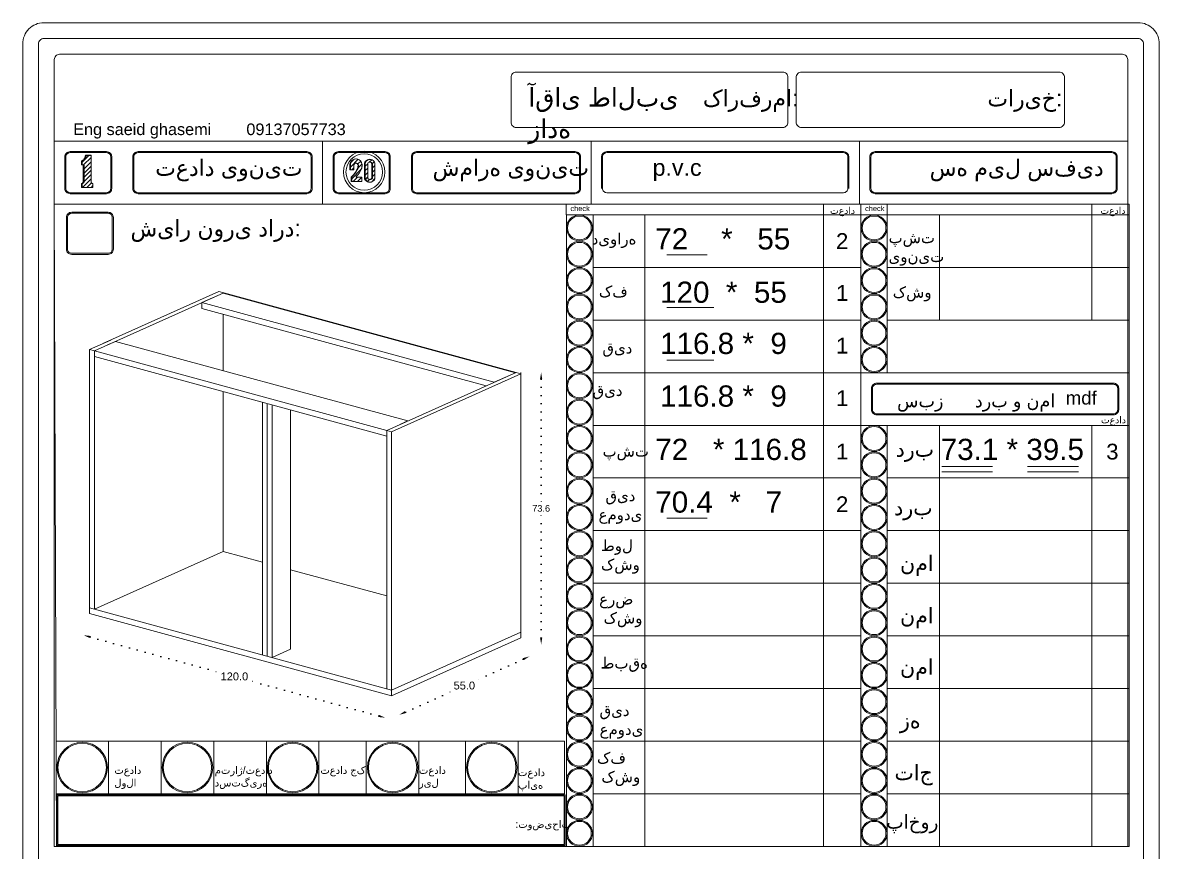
# Model space of a CAD drawing. Header units: inches. Extents: x 104 to 9740, y 936 to 6735.
# Drawn here: x 7447 to 7879, y 4775.8 to 5090.6 of the extents above; entities that cross this region are included whole.
import ezdxf

# ---------------------------------------------------------------- set-up
doc = ezdxf.new("R2010")
doc.units = ezdxf.units.IN
doc.header["$MEASUREMENT"] = 0
doc.linetypes.add('ACAD_ISO07W100', pattern=[3, 0, -3])
doc.styles.get("Standard").update_dxf_attribs({"font": 'arial.ttf'})
doc.dimstyles.new('Copy of Standard', dxfattribs={"dimtxt": 2.5, "dimasz": 2.5, "dimexe": 0.18, "dimexo": 0.0625, "dimgap": 0.09, "dimtad": 0, "dimtih": 1, "dimtoh": 1, "dimdec": 1, "dimzin": 0, "dimdsep": 46, "dimtxsty": 'Standard', "dimcen": 0.09, "dimse1": 1, "dimse2": 1, "dimadec": 0, "dimazin": 0, "dimtfac": 1, "dimtdec": 1, "dimtix": 1, "dimtofl": 0, "dimtmove": 0, "dimatfit": 3, "dimfxl": 1, "dimtolj": 1, "dimtzin": 0, "dimarcsym": 0})
doc.dimstyles.get("Standard").update_dxf_attribs({"dimtxt": 3, "dimasz": 2.5, "dimexe": 0.18, "dimexo": 0.0625, "dimgap": 0.09, "dimtad": 0, "dimtih": 1, "dimtoh": 1, "dimdec": 1, "dimzin": 0, "dimdsep": 46, "dimtxsty": 'Standard', "dimcen": 0.09, "dimse1": 1, "dimse2": 1, "dimadec": 0, "dimazin": 0, "dimtfac": 1, "dimtdec": 1, "dimtix": 1, "dimtofl": 0, "dimtmove": 0, "dimatfit": 0, "dimfxl": 1, "dimtolj": 1, "dimtzin": 0, "dimarcsym": 0})

# ---------------------------------------------------------------- blocks, each defined once
blk = doc.blocks.new('*D822')
at = {"color": 0, "linetype": 'ACAD_ISO07W100', "lineweight": -2, "transparency": 16777216}
for p, q in [((7644.02, 4955.17), (7644.02, 4907.41)), ((7644.02, 4856.91), (7644.02, 4904.67))]:
    blk.add_line(p, q, dxfattribs=at)
at = {"color": 0, "transparency": 16777216}
for points in [[(7643.6, 4955.17), (7644.44, 4955.17), (7644.02, 4957.67)], [(7643.6, 4856.91), (7644.44, 4856.91), (7644.02, 4854.41)]]:
    blk.add_solid(points, dxfattribs=at)
at = {"layer": 'Defpoints', "color": 0, "transparency": 16777216}
for p in [(7636.32, 4957.67), (7644.02, 4957.67), (7637.45, 4854.41)]:
    blk.add_point(p, dxfattribs=at)
at = {"color": 0, "lineweight": 20, "transparency": 16777216, "insert": (7644.02, 4906.04), "char_height": 2.5, "attachment_point": 5}
blk.add_mtext('\\A1;73.6', dxfattribs=at)
blk = doc.blocks.new('*D820')
at = {"color": 0, "linetype": 'ACAD_ISO07W100', "lineweight": -2, "transparency": 16777216}
for p, q in [((7637.23, 4848.79), (7618.44, 4840.36)), ((7592.42, 4828.68), (7611.21, 4837.11))]:
    blk.add_line(p, q, dxfattribs=at)
at = {"color": 0, "transparency": 16777216}
for points in [[(7637.06, 4849.17), (7637.4, 4848.41), (7639.51, 4849.81)], [(7592.25, 4829.06), (7592.59, 4828.3), (7590.14, 4827.66)]]:
    blk.add_solid(points, dxfattribs=at)
at = {"layer": 'Defpoints', "color": 0, "transparency": 16777216}
for p in [(7636.32, 4856.91), (7586.95, 4834.76), (7590.14, 4827.66)]:
    blk.add_point(p, dxfattribs=at)
at = {"color": 0, "lineweight": 20, "transparency": 16777216, "insert": (7614.82, 4838.74), "char_height": 3, "attachment_point": 5}
blk.add_mtext('\\A1;55.0', dxfattribs=at)
blk = doc.blocks.new('*D821')
at = {"color": 0, "linetype": 'ACAD_ISO07W100', "lineweight": -2, "transparency": 16777216}
for p, q in [((7472.55, 4857.21), (7522.42, 4843.58)), ((7582.3, 4827.2), (7532.43, 4840.84))]:
    blk.add_line(p, q, dxfattribs=at)
at = {"color": 0, "transparency": 16777216}
for points in [[(7472.66, 4857.61), (7472.44, 4856.81), (7470.14, 4857.87)], [(7582.41, 4827.61), (7582.19, 4826.8), (7584.71, 4826.54)]]:
    blk.add_solid(points, dxfattribs=at)
at = {"layer": 'Defpoints', "color": 0, "transparency": 16777216}
for p in [(7472.39, 4866.08), (7470.14, 4857.87), (7586.95, 4834.76)]:
    blk.add_point(p, dxfattribs=at)
at = {"color": 0, "lineweight": 20, "transparency": 16777216, "insert": (7527.42, 4842.21), "char_height": 3, "attachment_point": 5}
blk.add_mtext('\\A1;120.0', dxfattribs=at)

msp = doc.modelspace()

# ---------------------------------------------------------------- hatches: boundary and pattern name
at = {"lineweight": 20}
h = msp.add_hatch(dxfattribs=at)
h.set_pattern_fill('ANSI31', color=256, scale=9.218651)
h.set_pattern_definition([(45, (6723.7073, 5579.2127), (-0.8148213, 0.8148213), [])])
h.paths.add_polyline_path([(7473.47, 5029.46), (7473.38, 5029.5), (7473.3, 5029.56), (7473.22, 5029.62), (7473.15, 5029.69), (7473.09, 5029.77), (7473.04, 5029.86), (7473, 5029.95), (7472.97, 5030.05), (7472.95, 5030.14), (7472.95, 5030.24), (7472.95, 5040.17), (7471.08, 5040.17), (7471.06, 5039.94), (7471.01, 5039.71), (7470.94, 5039.49), (7470.85, 5039.27), (7470.75, 5039.06), (7470.63, 5038.86), (7470.49, 5038.67), (7470.33, 5038.5), (7470.16, 5038.34), (7469.98, 5038.19), (7469.79, 5038.06), (7469.58, 5037.95), (7469.58, 5036.55), (7469.99, 5036.55), (7470.29, 5036.52), (7470.29, 5030.28), (7470.28, 5030.19), (7470.26, 5030.09), (7470.23, 5030), (7470.18, 5029.91), (7470.13, 5029.83), (7470.07, 5029.75), (7470, 5029.68), (7469.93, 5029.62), (7469.85, 5029.57), (7469.76, 5029.52), (7469.67, 5029.48), (7469.58, 5029.46), (7469.58, 5028.03), (7473.67, 5028.03), (7473.67, 5029.41), (7473.57, 5029.43)])
h = msp.add_hatch(dxfattribs=at)
h.set_pattern_fill('ANSI31', color=256, scale=9.218651)
h.set_pattern_definition([(45, (6899.923, 5605.9103), (-0.8148213, 0.8148213), [])])
h.paths.add_polyline_path([(7575.92, 5031.94), (7573.77, 5031.94), (7573.77, 5032.2), (7573.99, 5032.41), (7574.2, 5032.63), (7574.4, 5032.85), (7574.59, 5033.09), (7574.77, 5033.33), (7574.94, 5033.58), (7575.11, 5033.84), (7575.26, 5034.1), (7575.4, 5034.37), (7575.53, 5034.65), (7575.64, 5034.93), (7575.68, 5035.03), (7575.75, 5035.21), (7575.81, 5035.39), (7575.85, 5035.57), (7575.89, 5035.75), (7575.92, 5035.94), (7575.94, 5036.13), (7575.95, 5036.31), (7575.95, 5036.5), (7575.94, 5036.69), (7575.92, 5036.87), (7575.74, 5037.51), (7575.38, 5038.07), (7574.89, 5038.5), (7574.35, 5038.75), (7573.78, 5038.83), (7573.14, 5038.74), (7572.54, 5038.46), (7572.05, 5038.03), (7571.7, 5037.48), (7571.52, 5036.85), (7571.53, 5036.2), (7571.53, 5034.69), (7572.87, 5034.69), (7572.87, 5036.67), (7573, 5036.91), (7573.17, 5037.08), (7573.39, 5037.19), (7573.63, 5037.23), (7573.78, 5037.2), (7573.87, 5037.19), (7573.88, 5037.19), (7574.02, 5037.16), (7574.24, 5037.06), (7574.41, 5036.89), (7574.52, 5036.68), (7574.57, 5036.44), (7574.57, 5036.29), (7574.56, 5036.13), (7574.54, 5035.98), (7574.52, 5035.83), (7574.49, 5035.68), (7574.46, 5035.53), (7574.41, 5035.39), (7574.36, 5035.24), (7574.31, 5035.1), (7574.24, 5034.96), (7574.17, 5034.8), (7574.02, 5034.51), (7573.87, 5034.23), (7573.7, 5033.95), (7573.52, 5033.67), (7573.33, 5033.41), (7573.13, 5033.15), (7572.92, 5032.89), (7572.71, 5032.65), (7572.48, 5032.42), (7572.24, 5032.19), (7572, 5031.97), (7572, 5030.31), (7575.92, 5030.31)])
h = msp.add_hatch(dxfattribs=at)
h.set_pattern_fill('ANSI31', color=256, scale=9.393641)
h.set_pattern_definition([(45, (6885.6415, 5616.5273), (-0.8302884, 0.8302884), [])])
h.paths.add_polyline_path([(7577.16, 5037.15), (7577.16, 5031.36), (7577.35, 5030.98), (7577.61, 5030.65), (7577.93, 5030.37), (7578.3, 5030.17), (7578.71, 5030.04), (7579.13, 5030), (7579.36, 5030.02), (7579.69, 5030.12), (7580.07, 5030.33), (7580.39, 5030.61), (7580.65, 5030.95), (7580.84, 5031.33), (7580.84, 5037.18), (7580.69, 5037.6), (7580.44, 5037.98), (7580.12, 5038.29), (7579.73, 5038.53), (7579.36, 5038.66), (7579.13, 5038.68), (7578.69, 5038.63), (7578.26, 5038.49), (7577.88, 5038.26), (7577.56, 5037.94), (7577.32, 5037.57)])
h.paths.add_polyline_path([(7579.62, 5031.39), (7578.97, 5030.9), (7578.17, 5031.23), (7578.1, 5031.76), (7578.1, 5037.26), (7578.74, 5037.76), (7579.04, 5037.63), (7579.39, 5037.59), (7579.62, 5037.03)], flags=16)

# ---------------------------------------------------------------- linework, layer by layer
for p, q in [((7458.97, 4777.62), (7458.97, 5076.58)), ((7866.97, 5045.62), (7458.97, 5045.62)), ((7458.97, 4866.63), (7458.97, 5045.62)), ((7478.81, 5041.62), (7464.97, 5041.62)), ((7554.97, 5041.62), (7490.81, 5041.62)), ((7560.97, 5021.62), (7560.97, 5045.62)), ((7656.97, 5041.62), (7596.68, 5041.62)), ((7662.97, 5021.62), (7662.97, 5045.62)), ((7662.97, 5045.62), (7662.97, 5025.62)), ((7758.97, 5041.62), (7668.97, 5041.62)), ((7764.97, 5021.62), (7764.97, 5045.62)), ((7860.97, 5041.62), (7770.97, 5041.62)), ((7462.97, 5027.62), (7462.97, 5039.62)), ((7469.58, 5037.95), (7469.58, 5036.55)), ((7480.81, 5039.62), (7480.81, 5027.62)), ((7488.81, 5027.62), (7488.81, 5039.62)), ((7556.97, 5027.62), (7556.97, 5039.62)), ((7564.97, 5039.62), (7564.97, 5027.62)), ((7586.68, 5027.62), (7586.68, 5039.62)), ((7594.68, 5027.62), (7594.68, 5039.62)), ((7658.97, 5039.62), (7658.97, 5027.62)), ((7666.97, 5027.62), (7666.97, 5039.62)), ((7760.97, 5039.62), (7760.97, 5027.62)), ((7768.97, 5027.62), (7768.97, 5039.62)), ((7862.97, 5027.62), (7862.97, 5039.62)), ((7653.57, 5021.62), (7653.57, 5017.62)), ((7751.4, 4777.62), (7751.4, 5021.62)), ((7765.57, 5021.62), (7765.57, 4997.62)), ((7775.57, 5021.62), (7775.57, 4997.62)), ((7853.35, 4977.62), (7853.35, 5021.62)), ((7653.57, 5017.62), (7867.57, 5017.62)), ((7653.62, 4777.75), (7653.62, 5017.75)), ((7663.84, 4777.62), (7663.84, 5017.62)), ((7683.38, 5017.62), (7683.38, 4777.62)), ((7765.57, 4861.62), (7765.57, 5017.62)), ((7765.57, 4777.62), (7765.57, 5017.62)), ((7775.57, 4977.62), (7775.57, 5017.62)), ((7775.57, 4957.62), (7775.57, 5017.62)), ((7775.57, 4957.62), (7775.57, 5017.62)), ((7775.57, 5017.62), (7775.57, 4997.62)), ((7795.38, 5017.62), (7795.38, 4977.62)), ((7691.73, 5002.36), (7707.06, 5002.36)), ((7663.84, 4997.62), (7765.57, 4997.62)), ((7775.57, 4997.62), (7867.57, 4997.62)), ((7691.73, 4982.36), (7709.62, 4982.36)), ((7663.84, 4977.62), (7765.57, 4977.62)), ((7867.57, 4977.62), (7775.57, 4977.62)), ((7474.23, 4965.9), (7472.39, 4966.4)), ((7691.73, 4962.36), (7709.62, 4962.36)), ((7663.84, 4957.62), (7867.57, 4957.62)), ((7769.57, 4943.62), (7769.57, 4951.62)), ((7861.57, 4953.62), (7771.57, 4953.62)), ((7863.57, 4951.62), (7863.57, 4943.62)), ((7861.57, 4941.62), (7771.57, 4941.62)), ((7587.17, 4935.17), (7585.33, 4935.67)), ((7663.84, 4937.62), (7765.57, 4937.62)), ((7867.57, 4937.62), (7765.57, 4937.62)), ((7775.57, 4777.62), (7775.57, 4937.62)), ((7795.38, 4937.62), (7795.38, 4837.62)), ((7853.35, 4937.62), (7853.35, 4777.62)), ((7796.27, 4922.01), (7815.6, 4922.01)), ((7828.9, 4922.01), (7848.24, 4922.01)), ((7663.84, 4917.62), (7765.57, 4917.62)), ((7663.84, 4917.62), (7683.38, 4917.62)), ((7775.57, 4917.62), (7867.57, 4917.62)), ((7795.38, 4917.62), (7795.38, 4817.62)), ((7796.27, 4919.99), (7815.6, 4919.99)), ((7828.9, 4919.99), (7848.24, 4919.99)), ((7691.73, 4902.36), (7707.06, 4902.36)), ((7663.84, 4897.62), (7683.38, 4897.62)), ((7663.84, 4897.62), (7765.57, 4897.62)), ((7775.57, 4897.62), (7867.57, 4897.62)), ((7795.38, 4897.62), (7795.38, 4797.62)), ((7663.84, 4877.62), (7765.57, 4877.62)), ((7775.57, 4877.62), (7867.57, 4877.62)), ((7795.38, 4877.62), (7795.38, 4777.62)), ((7663.84, 4857.62), (7765.57, 4857.62)), ((7751.4, 4857.62), (7765.57, 4857.62)), ((7775.57, 4857.62), (7867.57, 4857.62)), ((7663.84, 4837.62), (7765.57, 4837.62)), ((7775.57, 4837.62), (7867.57, 4837.62)), ((7459.57, 4817.62), (7652.95, 4817.62)), ((7479.57, 4817.62), (7479.57, 4797.62)), ((7499.57, 4817.62), (7499.57, 4797.62)), ((7519.57, 4817.62), (7519.57, 4797.62)), ((7539.57, 4817.62), (7539.57, 4797.62)), ((7559.57, 4817.62), (7559.57, 4797.62)), ((7577.56, 4817.62), (7577.56, 4797.62)), ((7597.56, 4817.62), (7597.56, 4797.62)), ((7615.24, 4817.62), (7615.24, 4797.62)), ((7635.24, 4817.62), (7635.24, 4797.62)), ((7652.95, 4817.62), (7652.95, 4797.62)), ((7663.84, 4817.62), (7765.57, 4817.62)), ((7775.57, 4817.62), (7867.57, 4817.62)), ((7459.57, 4797.62), (7652.95, 4797.62)), ((7663.84, 4797.62), (7765.57, 4797.62)), ((7775.57, 4797.62), (7867.57, 4797.62)), ((7653.57, 4777.62), (7765.57, 4777.62))]:
    msp.add_line(p, q, dxfattribs=at)
at = {"linetype": 'Continuous', "lineweight": 20, "extrusion": (5.55112e-17, 0.936966, 0.34942)}
for p, q in [((7474.23, 4965.9), (7523.38, 4987.96)), ((7521.54, 4988.46), (7477.39, 4968.65)), ((7523.11, 4987.84), (7515.07, 4984.23)), ((7523.38, 4987.96), (7521.54, 4988.46)), ((7523.38, 4987.96), (7523.11, 4987.84)), ((7634.22, 4957.61), (7523.11, 4987.84)), ((7523.11, 4987.84), (7634.22, 4957.61)), ((7523.38, 4987.96), (7634.49, 4957.73)), ((7515.07, 4984.23), (7515.07, 4982.05)), ((7626.18, 4954), (7515.07, 4984.23)), ((7623.15, 4952.64), (7515.07, 4982.05)), ((7523.11, 4979.86), (7523.11, 4958.4)), ((7480.43, 4970.01), (7472.39, 4966.4)), ((7480.43, 4970.01), (7477.39, 4968.65)), ((7482.27, 4969.51), (7479.23, 4968.15)), ((7482.27, 4969.51), (7593.37, 4939.28)), ((7472.39, 4966.4), (7472.39, 4868.27)), ((7585.33, 4935.67), (7474.23, 4965.9)), ((7474.23, 4965.9), (7474.23, 4867.77)), ((7585.33, 4933.49), (7474.23, 4963.72)), ((7634.49, 4957.73), (7585.33, 4935.67)), ((7587.17, 4935.17), (7636.32, 4957.23)), ((7634.22, 4957.61), (7626.18, 4954)), ((7634.49, 4957.73), (7634.22, 4957.61)), ((7636.32, 4957.23), (7634.49, 4957.73)), ((7636.32, 4957.67), (7636.32, 4856.91)), ((7636.32, 4957.23), (7636.32, 4859.09)), ((7523.11, 4950.42), (7523.11, 4889.7)), ((7538.1, 4946.34), (7538.1, 4850.39)), ((7539.93, 4945.84), (7539.93, 4849.89)), ((7539.93, 4945.84), (7539.93, 4849.89)), ((7541.77, 4945.34), (7541.77, 4849.39)), ((7548.77, 4943.44), (7548.77, 4852.53)), ((7593.37, 4939.28), (7590.33, 4937.92)), ((7593.37, 4939.28), (7590.33, 4937.92)), ((7585.33, 4935.67), (7585.33, 4837.54)), ((7587.17, 4935.17), (7587.17, 4837.04)), ((7523.11, 4889.7), (7474.23, 4867.77)), ((7523.11, 4889.7), (7538.1, 4885.63)), ((7548.77, 4882.72), (7585.33, 4872.78)), ((7587.17, 4837.04), (7472.39, 4868.27)), ((7472.39, 4866.08), (7472.39, 4868.27)), ((7474.23, 4867.77), (7472.39, 4868.27)), ((7472.39, 4866.08), (7587.17, 4834.86)), ((7636.32, 4859.09), (7587.17, 4837.04)), ((7636.32, 4859.09), (7587.17, 4837.04)), ((7587.17, 4834.86), (7636.32, 4856.91)), ((7636.32, 4856.91), (7636.32, 4859.09)), ((7548.77, 4852.53), (7541.77, 4849.39)), ((7587.17, 4837.04), (7585.33, 4837.54)), ((7587.17, 4837.04), (7587.17, 4834.86))]:
    msp.add_line(p, q, dxfattribs=at)
at = {"lineweight": 20}
for points in [[(7454.97, 4484.58), (7870.97, 4484.58, 0.414214), (7878.97, 4492.58), (7878.97, 5082.58, 0.414214), (7870.97, 5090.58), (7454.97, 5090.58, 0.414214), (7446.97, 5082.58), (7446.97, 4492.58, 0.414214)], [(7454.97, 4490.58), (7870.97, 4490.58, 0.414214), (7872.97, 4492.58), (7872.97, 5082.58, 0.414214), (7870.97, 5084.58), (7454.97, 5084.58, 0.414214), (7452.97, 5082.58), (7452.97, 4492.58, 0.414214)], [(7737.82, 5069.83, 0.414214), (7735.82, 5071.83), (7634.58, 5071.83, 0.414214), (7632.58, 5069.83), (7632.58, 5052.79, 0.414214), (7634.58, 5050.79), (7735.82, 5050.79, 0.414214), (7737.82, 5052.79)], [(7742.95, 5050.79), (7840.95, 5050.79, 0.414214), (7842.95, 5052.79), (7842.95, 5069.83, 0.414214), (7840.95, 5071.83), (7742.95, 5071.83, 0.414214), (7740.95, 5069.83), (7740.95, 5052.79, 0.414214)], [(7842.95, 5069.83, 0.414214), (7840.95, 5071.83), (7742.95, 5071.83, 0.414214), (7740.95, 5069.83), (7740.95, 5052.79, 0.414214), (7742.95, 5050.79), (7840.95, 5050.79, 0.414214), (7842.95, 5052.79)], [(7480.81, 5039.62, 0.414214), (7478.81, 5041.62), (7464.97, 5041.62, 0.414214), (7462.97, 5039.62), (7462.97, 5027.62, 0.414214), (7464.97, 5025.62), (7478.81, 5025.62, 0.414214), (7480.81, 5027.62)], [(7556.97, 5039.62, 0.414214), (7554.97, 5041.62), (7490.81, 5041.62, 0.414214), (7488.81, 5039.62), (7488.81, 5027.62, 0.414214), (7490.81, 5025.62), (7554.97, 5025.62, 0.414214), (7556.97, 5027.62)], [(7586.68, 5039.62, 0.414214), (7584.68, 5041.62), (7566.97, 5041.62, 0.414214), (7564.97, 5039.62), (7564.97, 5027.62, 0.414214), (7566.97, 5025.62), (7584.68, 5025.62, 0.414214), (7586.68, 5027.62)], [(7658.97, 5039.62, 0.414214), (7656.97, 5041.62), (7596.68, 5041.62, 0.414214), (7594.68, 5039.62), (7594.68, 5027.62, 0.414214), (7596.68, 5025.62), (7656.97, 5025.62, 0.414214), (7658.97, 5027.62)], [(7862.97, 5039.62, 0.414214), (7860.97, 5041.62), (7770.97, 5041.62, 0.414214), (7768.97, 5039.62), (7768.97, 5027.62, 0.414214), (7770.97, 5025.62), (7860.97, 5025.62, 0.414214), (7862.97, 5027.62)], [(7480.41, 5039.62, 0.414214), (7478.81, 5041.22), (7464.97, 5041.22, 0.414214), (7463.37, 5039.62), (7463.37, 5027.62, 0.414214), (7464.97, 5026.02), (7478.81, 5026.02, 0.414214), (7480.41, 5027.62)], [(7556.57, 5039.62, 0.414214), (7554.97, 5041.22), (7490.81, 5041.22, 0.414214), (7489.21, 5039.62), (7489.21, 5027.62, 0.414214), (7490.81, 5026.02), (7554.97, 5026.02, 0.414214), (7556.57, 5027.62)], [(7586.28, 5039.62, 0.414214), (7584.68, 5041.22), (7566.97, 5041.22, 0.414214), (7565.37, 5039.62), (7565.37, 5027.62, 0.414214), (7566.97, 5026.02), (7584.68, 5026.02, 0.414214), (7586.28, 5027.62)], [(7658.57, 5039.62, 0.414214), (7656.97, 5041.22), (7596.68, 5041.22, 0.414214), (7595.08, 5039.62), (7595.08, 5027.62, 0.414214), (7596.68, 5026.02), (7656.97, 5026.02, 0.414214), (7658.57, 5027.62)], [(7760.57, 5039.62, 0.414214), (7758.97, 5041.22), (7668.97, 5041.22, 0.414214), (7667.37, 5039.62), (7667.37, 5027.62, 0.414214), (7668.97, 5026.02), (7758.97, 5026.02, 0.414214), (7760.57, 5027.62)], [(7862.57, 5039.62, 0.414214), (7860.97, 5041.22), (7770.97, 5041.22, 0.414214), (7769.37, 5039.62), (7769.37, 5027.62, 0.414214), (7770.97, 5026.02), (7860.97, 5026.02, 0.414214), (7862.57, 5027.62)], [(7481.42, 5016.58, 0.414214), (7479.42, 5018.58), (7465.57, 5018.58, 0.414214), (7463.57, 5016.58), (7463.57, 5004.58, 0.414214), (7465.57, 5002.58), (7479.42, 5002.58, 0.414214), (7481.42, 5004.58)], [(7481.42, 5016.58, 0.414214), (7479.42, 5018.58), (7465.57, 5018.58, 0.414214), (7463.57, 5016.58), (7463.57, 5004.58, 0.414214), (7465.57, 5002.58), (7479.42, 5002.58, 0.414214), (7481.42, 5004.58)], [(7481.02, 5016.58, 0.414214), (7479.42, 5018.18), (7465.57, 5018.18, 0.414214), (7463.97, 5016.58), (7463.97, 5004.58, 0.414214), (7465.57, 5002.98), (7479.42, 5002.98, 0.414214), (7481.02, 5004.58)], [(7481.02, 5016.58, 0.414214), (7479.42, 5018.18), (7465.57, 5018.18, 0.414214), (7463.97, 5016.58), (7463.97, 5004.58, 0.414214), (7465.57, 5002.98), (7479.42, 5002.98, 0.414214), (7481.02, 5004.58)], [(7863.57, 4951.62, 0.414214), (7861.57, 4953.62), (7771.57, 4953.62, 0.414214), (7769.57, 4951.62), (7769.57, 4943.62, 0.414214), (7771.57, 4941.62), (7861.57, 4941.62, 0.414214), (7863.57, 4943.62)], [(7863.17, 4951.62, 0.414214), (7861.57, 4953.22), (7771.57, 4953.22, 0.414214), (7769.97, 4951.62), (7769.97, 4943.62, 0.414214), (7771.57, 4942.02), (7861.57, 4942.02, 0.414214), (7863.17, 4943.62)]]:
    msp.add_lwpolyline(points, format="xyb", close=True, dxfattribs=at)
for points in [[(7866.97, 4878.56), (7866.97, 5076.58, 0.414214), (7864.97, 5078.58), (7460.97, 5078.58, 0.414214), (7458.97, 5076.58), (7458.97, 4878.56)], [(7737.82, 5069.83, 0.414214), (7735.82, 5071.83), (7634.58, 5071.83, 0.414214), (7632.58, 5069.83), (7632.58, 5052.79, 0.414214), (7634.58, 5050.79), (7735.82, 5050.79, 0.414214), (7737.82, 5052.79), (7737.82, 5069.83)]]:
    msp.add_lwpolyline(points, format="xyb", dxfattribs=at)
for points in [[(7469.26, 5027.97), (7473.67, 5027.97), (7473.67, 5028.03), (7473.67, 5029.41), (7473.57, 5029.43), (7473.47, 5029.46), (7473.38, 5029.5), (7473.3, 5029.56), (7473.22, 5029.62), (7473.15, 5029.69), (7473.09, 5029.77), (7473.04, 5029.86), (7473, 5029.95), (7472.97, 5030.05), (7472.95, 5030.14), (7472.95, 5030.24), (7472.95, 5040.17), (7472.95, 5040.23), (7470.78, 5040.23), (7470.75, 5039.99), (7470.71, 5039.76), (7470.64, 5039.54), (7470.55, 5039.32), (7470.45, 5039.11), (7470.32, 5038.91), (7470.18, 5038.72), (7470.02, 5038.54), (7469.85, 5038.38), (7469.67, 5038.23), (7469.47, 5038.1), (7469.26, 5037.99), (7469.26, 5036.55), (7469.58, 5036.55), (7469.99, 5036.55), (7469.99, 5030.24), (7469.97, 5030.15), (7469.95, 5030.05), (7469.92, 5029.96), (7469.87, 5029.87), (7469.82, 5029.79), (7469.76, 5029.71), (7469.69, 5029.64), (7469.62, 5029.58), (7469.54, 5029.52), (7469.45, 5029.47), (7469.36, 5029.44), (7469.26, 5029.41), (7469.26, 5027.97), (7469.58, 5028.03), (7469.58, 5029.46), (7469.67, 5029.48), (7469.76, 5029.52), (7469.85, 5029.57), (7469.93, 5029.62), (7470, 5029.68), (7470.07, 5029.75), (7470.13, 5029.83), (7470.18, 5029.91), (7470.23, 5030), (7470.26, 5030.09), (7470.28, 5030.19), (7470.29, 5030.28), (7470.29, 5036.52), (7469.99, 5036.55)], [(7469.26, 5037.99), (7469.58, 5037.95), (7469.79, 5038.06), (7469.98, 5038.19), (7470.16, 5038.34), (7470.33, 5038.5), (7470.49, 5038.67), (7470.63, 5038.86), (7470.75, 5039.06), (7470.85, 5039.27), (7470.94, 5039.49), (7471.01, 5039.71), (7471.06, 5039.94), (7471.08, 5040.17)], [(7470.78, 5040.23), (7471.08, 5040.17), (7472.95, 5040.17)], [(7571.35, 5034.69), (7571.35, 5036.21), (7571.35, 5036.87), (7571.53, 5037.51), (7571.88, 5038.07), (7572.38, 5038.5), (7572.98, 5038.78), (7573.63, 5038.87), (7574.29, 5038.78), (7574.35, 5038.75), (7574.89, 5038.5), (7575.38, 5038.07), (7575.74, 5037.51), (7575.92, 5036.87), (7575.94, 5036.69), (7575.95, 5036.5), (7575.95, 5036.31), (7575.94, 5036.13), (7575.92, 5035.94), (7575.89, 5035.75), (7575.85, 5035.57), (7575.81, 5035.39), (7575.75, 5035.21), (7575.68, 5035.03), (7575.64, 5034.93), (7575.53, 5034.65), (7575.4, 5034.37), (7575.26, 5034.1), (7575.11, 5033.84), (7574.94, 5033.58), (7574.77, 5033.33), (7574.59, 5033.09), (7574.4, 5032.85), (7574.2, 5032.63), (7573.99, 5032.41), (7573.77, 5032.2), (7573.77, 5031.94), (7575.92, 5031.94), (7575.92, 5030.31), (7575.92, 5030.26), (7571.83, 5030.26)], [(7571.35, 5034.69), (7571.53, 5034.69), (7572.87, 5034.69), (7572.87, 5036.63), (7572.89, 5036.7), (7573, 5036.91), (7573.17, 5037.08), (7573.39, 5037.19), (7573.63, 5037.23), (7573.78, 5037.2), (7573.87, 5037.19), (7573.88, 5037.19)], [(7571.53, 5034.69), (7571.53, 5036.2), (7571.52, 5036.85), (7571.7, 5037.48), (7572.05, 5038.03), (7572.54, 5038.46), (7573.14, 5038.74), (7573.78, 5038.83), (7574.35, 5038.75)], [(7574.27, 5036.91), (7574.09, 5037.08), (7573.88, 5037.19), (7574.02, 5037.16), (7574.24, 5037.06), (7574.41, 5036.89), (7574.52, 5036.68), (7574.57, 5036.44), (7574.57, 5036.29), (7574.56, 5036.13), (7574.54, 5035.98), (7574.52, 5035.83), (7574.49, 5035.68), (7574.46, 5035.53), (7574.41, 5035.39), (7574.36, 5035.24), (7574.31, 5035.1), (7574.24, 5034.96), (7574.17, 5034.8), (7574.02, 5034.51), (7573.87, 5034.23), (7573.7, 5033.95), (7573.52, 5033.67), (7573.33, 5033.41), (7573.13, 5033.15), (7572.92, 5032.89), (7572.71, 5032.65), (7572.48, 5032.42), (7572.24, 5032.19), (7572, 5031.97)], [(7579.36, 5030.02), (7579.13, 5030), (7578.71, 5030.04), (7578.3, 5030.17), (7577.93, 5030.37), (7577.61, 5030.65), (7577.35, 5030.98), (7577.16, 5031.36), (7577.16, 5037.15), (7577.32, 5037.57), (7577.56, 5037.94), (7577.88, 5038.26), (7578.26, 5038.49), (7578.69, 5038.63), (7579.13, 5038.68), (7579.36, 5038.66)], [(7579.13, 5031.03), (7579.32, 5031.06), (7579.51, 5031.13), (7579.66, 5031.25), (7579.78, 5031.41), (7579.86, 5031.59), (7579.88, 5031.79), (7579.88, 5036.87), (7579.86, 5037.06), (7579.78, 5037.25), (7579.66, 5037.4), (7579.51, 5037.52), (7579.32, 5037.6), (7579.13, 5037.62), (7578.86, 5037.66), (7578.66, 5037.63), (7578.48, 5037.55), (7578.32, 5037.43), (7578.2, 5037.27), (7578.12, 5037.09), (7578.1, 5036.89), (7578.1, 5031.76)], [(7578.1, 5031.76), (7578.12, 5031.56), (7578.2, 5031.38), (7578.32, 5031.22), (7578.48, 5031.1), (7578.66, 5031.02), (7578.86, 5031), (7579.06, 5031.02), (7579.24, 5031.1), (7579.4, 5031.22), (7579.52, 5031.38), (7579.59, 5031.56), (7579.62, 5031.76), (7579.62, 5036.89), (7579.59, 5037.09), (7579.52, 5037.27), (7579.4, 5037.43), (7579.24, 5037.55), (7579.06, 5037.63), (7578.86, 5037.66)], [(7574.27, 5036.91), (7574.38, 5036.7), (7574.42, 5036.46), (7574.42, 5036.3), (7574.42, 5036.15), (7574.4, 5035.99), (7574.38, 5035.84), (7574.35, 5035.69), (7574.31, 5035.54), (7574.27, 5035.39), (7574.22, 5035.25), (7574.16, 5035.1), (7574.1, 5034.96), (7574.02, 5034.8), (7573.88, 5034.51), (7573.72, 5034.22), (7573.55, 5033.94), (7573.37, 5033.66), (7573.18, 5033.39), (7572.97, 5033.13), (7572.76, 5032.88), (7572.55, 5032.63), (7572.32, 5032.39), (7572.08, 5032.16), (7571.83, 5031.94), (7571.83, 5030.26), (7572, 5030.31), (7575.92, 5030.31)], [(7571.83, 5031.94), (7572, 5031.97), (7572, 5030.31)]]:
    msp.add_lwpolyline(points, dxfattribs=at)
for points in [[(7580.39, 5030.61), (7580.07, 5030.33), (7579.69, 5030.12), (7579.36, 5030.02), (7579.28, 5030), (7578.86, 5029.95), (7578.43, 5030), (7578.02, 5030.12), (7577.65, 5030.33), (7577.32, 5030.61), (7577.06, 5030.95), (7576.87, 5031.33), (7576.87, 5037.18), (7577.03, 5037.6), (7577.28, 5037.98), (7577.6, 5038.29), (7577.98, 5038.53), (7578.41, 5038.68), (7578.86, 5038.72), (7579.31, 5038.68), (7579.36, 5038.66), (7579.73, 5038.53), (7580.12, 5038.29), (7580.44, 5037.98), (7580.69, 5037.6), (7580.84, 5037.18), (7580.84, 5031.33), (7580.65, 5030.95)], [(7653.57, 4777.62), (7459.77, 4777.62), (7458.97, 5021.62), (7867.57, 5021.62), (7867.57, 4777.62)], [(7458.97, 5021.62), (7866.97, 5021.62), (7866.97, 4777.62), (7458.97, 4777.62)], [(7653.17, 4797.22), (7459.97, 4797.22), (7459.97, 4778.02), (7653.17, 4778.02)], [(7652.77, 4796.82), (7460.37, 4796.82), (7460.37, 4778.42), (7652.77, 4778.42)]]:
    msp.add_lwpolyline(points, close=True, dxfattribs=at)
for centre, radius in [((7576.77, 5033.87), 7.86), ((7576.77, 5033.87), 6.94), ((7658.57, 5012.62), 4.92), ((7658.57, 5012.62), 4.52), ((7770.57, 5012.62), 4.92), ((7770.57, 5012.62), 4.52), ((7658.57, 5002.62), 4.92), ((7658.57, 5002.62), 4.52), ((7770.57, 5002.62), 4.92), ((7770.57, 5002.62), 4.52), ((7658.57, 4992.62), 4.92), ((7658.57, 4992.62), 4.52), ((7770.57, 4992.62), 4.92), ((7770.57, 4992.62), 4.52), ((7658.57, 4982.62), 4.92), ((7658.57, 4982.62), 4.52), ((7770.57, 4982.62), 4.92), ((7770.57, 4982.62), 4.52), ((7658.57, 4972.62), 4.92), ((7658.57, 4972.62), 4.52), ((7770.57, 4972.62), 4.92), ((7770.57, 4972.62), 4.52), ((7658.57, 4962.62), 4.92), ((7658.57, 4962.62), 4.52), ((7770.57, 4962.62), 4.92), ((7770.57, 4962.62), 4.52), ((7658.57, 4952.62), 4.92), ((7658.57, 4952.62), 4.52), ((7658.57, 4942.62), 4.92), ((7658.57, 4942.62), 4.52), ((7658.57, 4932.62), 4.92), ((7658.57, 4932.62), 4.52), ((7770.57, 4932.62), 4.92), ((7770.57, 4932.62), 4.52), ((7658.57, 4922.62), 4.92), ((7658.57, 4922.62), 4.52), ((7770.57, 4922.62), 4.92), ((7770.57, 4922.62), 4.52), ((7658.57, 4912.62), 4.92), ((7658.57, 4912.62), 4.52), ((7770.57, 4912.62), 4.92), ((7770.57, 4912.62), 4.52), ((7658.57, 4902.62), 4.92), ((7770.57, 4902.62), 4.92), ((7658.57, 4902.62), 4.52), ((7770.57, 4902.62), 4.52), ((7658.57, 4892.62), 4.92), ((7658.57, 4892.62), 4.52), ((7770.57, 4892.62), 4.92), ((7770.57, 4892.62), 4.52), ((7658.57, 4882.62), 4.92), ((7658.57, 4882.62), 4.52), ((7770.57, 4882.62), 4.92), ((7770.57, 4882.62), 4.52), ((7658.57, 4872.62), 4.92), ((7770.57, 4872.62), 4.92), ((7658.57, 4872.62), 4.52), ((7770.57, 4872.62), 4.52), ((7658.57, 4862.62), 4.92), ((7658.57, 4862.62), 4.52), ((7770.57, 4862.62), 4.92), ((7770.57, 4862.62), 4.52), ((7658.57, 4852.62), 4.92), ((7658.57, 4852.62), 4.52), ((7770.57, 4852.62), 4.92), ((7770.57, 4852.62), 4.52), ((7658.57, 4842.62), 4.92), ((7658.57, 4842.62), 4.52), ((7770.57, 4842.62), 4.92), ((7770.57, 4842.62), 4.52), ((7658.57, 4832.62), 4.92), ((7658.57, 4832.62), 4.52), ((7770.57, 4832.62), 4.92), ((7770.57, 4832.62), 4.52), ((7658.57, 4822.62), 4.92), ((7658.57, 4822.62), 4.52), ((7770.57, 4822.62), 4.92), ((7770.57, 4822.62), 4.52), ((7469.57, 4807.62), 9.6), ((7469.57, 4807.62), 9.2), ((7509.57, 4807.62), 9.6), ((7509.57, 4807.62), 9.2), ((7549.57, 4807.62), 9.6), ((7549.57, 4807.62), 9.2), ((7587.56, 4807.62), 9.6), ((7587.56, 4807.62), 9.2), ((7625.24, 4807.62), 9.6), ((7625.24, 4807.62), 9.2), ((7658.57, 4812.62), 4.92), ((7658.57, 4812.62), 4.52), ((7770.57, 4812.62), 4.92), ((7770.57, 4812.62), 4.52), ((7658.57, 4802.62), 4.92), ((7658.57, 4802.62), 4.52), ((7770.57, 4802.62), 4.92), ((7770.57, 4802.62), 4.52), ((7658.57, 4792.62), 4.92), ((7658.57, 4792.62), 4.52), ((7770.57, 4792.62), 4.92), ((7770.57, 4792.62), 4.52), ((7658.57, 4782.62), 4.92), ((7658.57, 4782.62), 4.52), ((7770.57, 4782.62), 4.92), ((7770.57, 4782.62), 4.52)]:
    msp.add_circle(centre, radius, dxfattribs=at)
for centre, start, end in [((7464.97, 5039.62), 90, 180), ((7478.81, 5039.62), 0, 90), ((7490.81, 5039.62), 90, 180), ((7554.97, 5039.62), 0, 90), ((7566.97, 5039.62), 90, 180), ((7584.68, 5039.62), 0, 90), ((7596.68, 5039.62), 90, 180), ((7656.97, 5039.62), 0, 90), ((7668.97, 5039.62), 90, 180), ((7758.97, 5039.62), 0, 90), ((7770.97, 5039.62), 90, 180), ((7860.97, 5039.62), 0, 90), ((7771.57, 4951.62), 90, 180), ((7861.57, 4951.62), 0, 90), ((7771.57, 4943.62), 180, 270), ((7861.57, 4943.62), 270, 0)]:
    msp.add_arc(centre, 2, start, end, dxfattribs=at)

# ---------------------------------------------------------------- texts
at = {"lineweight": 20, "attachment_point": 1}
for s, width, gutter_width, heights, insert, char_height in [('{\\fArial|b0|i0|c178|p34;آقای طالبی زاده}', 61.9241, 323.85, [0], (7639.14, 5065.86), 7.1441), ('{\\fArial|b0|i0|c178|p34;کارفرما:}', 0.2338, 164.79, [0], (7705.51, 5065.12), 6.3113), ('تاریخ:', 0.2338, 164.79, [0], (7813.64, 5065.12), 6.311), ('{\\fArial|b0|i0|c178|p34;Eng saeid ghasemi}', 79.2452, 164.79, [0], (7466.14, 5052.31), 4.4179), ('{\\fArial|b0|i0|c178|p34;09137057733 }', 65.4498, 164.79, [0], (7531.98, 5052.31), 4.4179), ('{\\fArial|b0|i0|c178|p34;تعداد یونیت}', 65.4498, 164.79, [0], (7497.34, 5038.73), 6.3113), ('{\\fArial|b0|i0|c178|p34;شماره یونیت}', 65.4498, 164.79, [0], (7602.77, 5038.73), 6.3113), ('p.v.c', 65.4498, 164.79, [0], (7686.38, 5038.73), 6.311), ('{\\fArial|b0|i0|c178|p34;سه میل سفید}', 65.4498, 164.79, [0], (7791.71, 5038.73), 6.3113), ('{\\fArial|b0|i0|c178|p34;check}', 8.1204, 164.79, [0], (7655.15, 5021.03), 2.0101), ('{\\fArial|b0|i0|c178|p34;تعداد }', 11.7486, 164.79, [0], (7753.82, 5020.63), 2.6665), ('{\\fArial|b0|i0|c178|p34;check}', 8.423, 164.79, [0], (7767.15, 5021.03), 2.0101), ('{\\fArial|b0|i0|c178|p34;تعداد }', 10.9902, 164.79, [0], (7856.58, 5020.63), 2.6665), ('{\\fArial|b0|i0|c178|p34;شیار نوری دارد:}', 65.4498, 164.79, [0], (7487.95, 5015.69), 6.3113), ('{\\fArial|b0|i0|c178|p34;شیار نوری دارد:}', 65.4498, 164.79, [0], (7487.95, 5015.69), 6.3113), ('72    *   55', 61.9823, 462.54, [8.23], (7687.39, 5012.51), 8.0603), ('{\\fArial|b0|i0|c178|p34;دیواره }', 17.3175, 247.18, [0], (7663.22, 5010.7), 4.3074), ('2{\\fArial|b0|i0|c178|p34; }', 8.5903, 164.79, [0], (7756.1, 5010.64), 6), ('{\\fArial|b0|i0|c178|p34;پشت \\Pیونیت}', 19.3052, 247.18, [0], (7776.08, 5011.15), 4.3074), ('{\\fArial|b0|i0|c178|p34;کف }', 15.3367, 247.18, [0], (7665.96, 4990.7), 4.3074), ('120  *  55', 65.2593, 462.54, [8.23], (7689.21, 4992.23), 8.06), ('1{\\fArial|b0|i0|c178|p34; }', 8.5903, 164.79, [0], (7756.1, 4990.91), 6), ('{\\fArial|b0|i0|c178|p34;کشو }', 17.7019, 247.18, [0], (7777.68, 4990.43), 4.3074), ('116.8 *  9', 66.8047, 462.54, [0], (7689.21, 4972.78), 8.06), ('{\\fArial|b0|i0|c178|p34;قید}', 20.995, 247.18, [0], (7667.31, 4969.23), 4.3074), ('1{\\fArial|b0|i0|c178|p34; }', 8.5903, 164.79, [0], (7756.1, 4970.91), 6), ('{\\fArial|b0|i0|c178|p34;قید  }', 21.1589, 247.18, [0], (7663.57, 4953.11), 4.3074), ('116.8 *  9', 66.8047, 462.54, [0], (7689.21, 4952.78), 8.06), ('1{\\fArial|b0|i0|c178|p34; }', 8.5903, 164.79, [0], (7756.1, 4950.91), 6), ('mdf', 17.2431, 132.07, [0], (7843.42, 4950.58), 5.058), ('سبز', 37.9723, 164.79, [0], (7779.3, 4949.54), 5.058), ('{\\fArial|b0|i0|c178|p34;درب و نما}', 36.0682, 164.79, [0], (7808.91, 4949.54), 5.0582), ('{\\fArial|b0|i0|c178|p34;تعداد }', 10.7715, 164.79, [0], (7856.8, 4941.06), 2.6665), ('{\\fArial|b0|i0|c178|p34;پشت}', 16.0176, 247.18, [0], (7667.37, 4930.03), 4.3074), ('72   * 116.8', 61.9823, 462.54, [8.23], (7687.39, 4932.51), 8.0603), ('1{\\fArial|b0|i0|c178|p34; }', 8.5903, 164.79, [0], (7756.1, 4930.64), 6), ('73.1 * 39.5', 65.2593, 462.54, [8.23], (7795.88, 4932.51), 8.0603), ('3', 8.5903, 164.79, [0], (7858.82, 4930.64), 6), ('{\\fArial|b0|i0|c178|p34;درب}', 20.6748, 340.12, [0], (7778.77, 4931.62), 5.927), ('\\pxqc;قید\\Pعمودی  ', 21.1589, 247.18, [0], (7663.57, 4913.11), 4.307), ('70.4  *   7', 61.9823, 462.54, [8.23], (7687.39, 4912.51), 8.0603), ('2{\\fArial|b0|i0|c178|p34; }', 8.5903, 164.79, [0], (7756.1, 4910.64), 6), ('{\\fArial|b0|i0|c178|p34;درب}', 13.4202, 164.79, [0], (7778.19, 4909.4), 5.927), ('{\\fArial|b0|i0|c178|p34;طول \\Pکشو}', 17.6756, 164.79, [0], (7666.76, 4894.13), 4.3074), ('{\\fArial|b0|i0|c178|p34;نما}', 11.1787, 164.79, [0], (7780.43, 4888.23), 5.927), ('{\\fArial|b0|i0|c178|p34;عرض \\P کشو}', 18.5758, 164.79, [0], (7666.08, 4873.83), 4.3074), ('{\\fArial|b0|i0|c178|p34;نما}', 11.1787, 164.79, [0], (7780.43, 4868.34), 5.927), ('{\\fArial|b0|i0|c178|p34;طبقه}', 14.2061, 164.79, [0], (7666.62, 4849.52), 4.3074), ('{\\fArial|b0|i0|c178|p34;نما}', 11.1787, 164.79, [0], (7780.43, 4848.8), 5.927), ('{\\fArial|b0|i0|c178|p34;قید \\Pعمودی}', 14.0099, 164.79, [0], (7666.23, 4831.5), 4.3074), ('{\\fArial|b0|i0|c178|p34;زه}', 11.2031, 164.79, [0], (7780.4, 4828.54), 5.927), ('{\\fArial|b0|i0|c178|p34;کف }\\P{\\fArial|b0|i0|c178|p34; کشو}', 17.5398, 164.79, [0], (7665.26, 4813.5), 4.3074), ('تعداد لولا', 17.7752, 164.79, [0], (7481.8, 4808.07), 2.872), ('متراژ/تعداد\\Pدستگیره', 19.6171, 164.79, [0], (7519.96, 4808.07), 2.8716), ('تعداد جک', 17.466, 164.79, [0], (7560.1, 4808.07), 2.872), ('تعداد ریل', 17.6808, 164.79, [0], (7597.56, 4808.07), 2.872), ('{\\fArial|b0|i0|c178|p34;تاج}', 13.2883, 164.79, [0], (7778.32, 4808.73), 5.927), ('تعداد پایه', 17.7105, 164.79, [0], (7635.24, 4807.23), 2.872), (':توضیحات', 18.5601, 164.79, [0], (7634.21, 4787.54), 2.872), ('{\\fArial|b0|i0|c178|p34;پاخور}', 12.8103, 147.32, [0], (7775.22, 4789.67), 5.2987)]:
    msp.add_mtext_dynamic_manual_height_columns(s, width=width, gutter_width=gutter_width, heights=heights, dxfattribs=dict(at, insert=insert, char_height=char_height))

# ---------------------------------------------------------------- dimensions: what is measured, and where the dimension line sits
at = {"lineweight": 20}
dim = msp.add_linear_dim(base=(7644.02, 4957.67), p1=(7637.45, 4854.41), p2=(7636.32, 4957.67), angle=270, text='73.6', dimstyle='Copy of Standard', dxfattribs=at)
dim.commit()
dim.dimension.update_dxf_attribs({"geometry": '*D822', "text_midpoint": (7644.02, 4906.04), "dimtype": 160})
for p1, p2, distance, text, picture, middle in [((7586.95, 4834.76), (7472.39, 4866.08), 8.52, '120.0', '*D821', (7527.42, 4842.21)), ((7636.32, 4856.91), (7586.95, 4834.76), 7.78, '55.0', '*D820', (7614.82, 4838.74))]:
    dim = msp.add_aligned_dim(p1=p1, p2=p2, distance=distance, text=text, dimstyle='Standard', dxfattribs=at)
    dim.commit()
    dim.dimension.update_dxf_attribs({"geometry": picture, "text_midpoint": middle})

doc.saveas('drawing.dxf')
